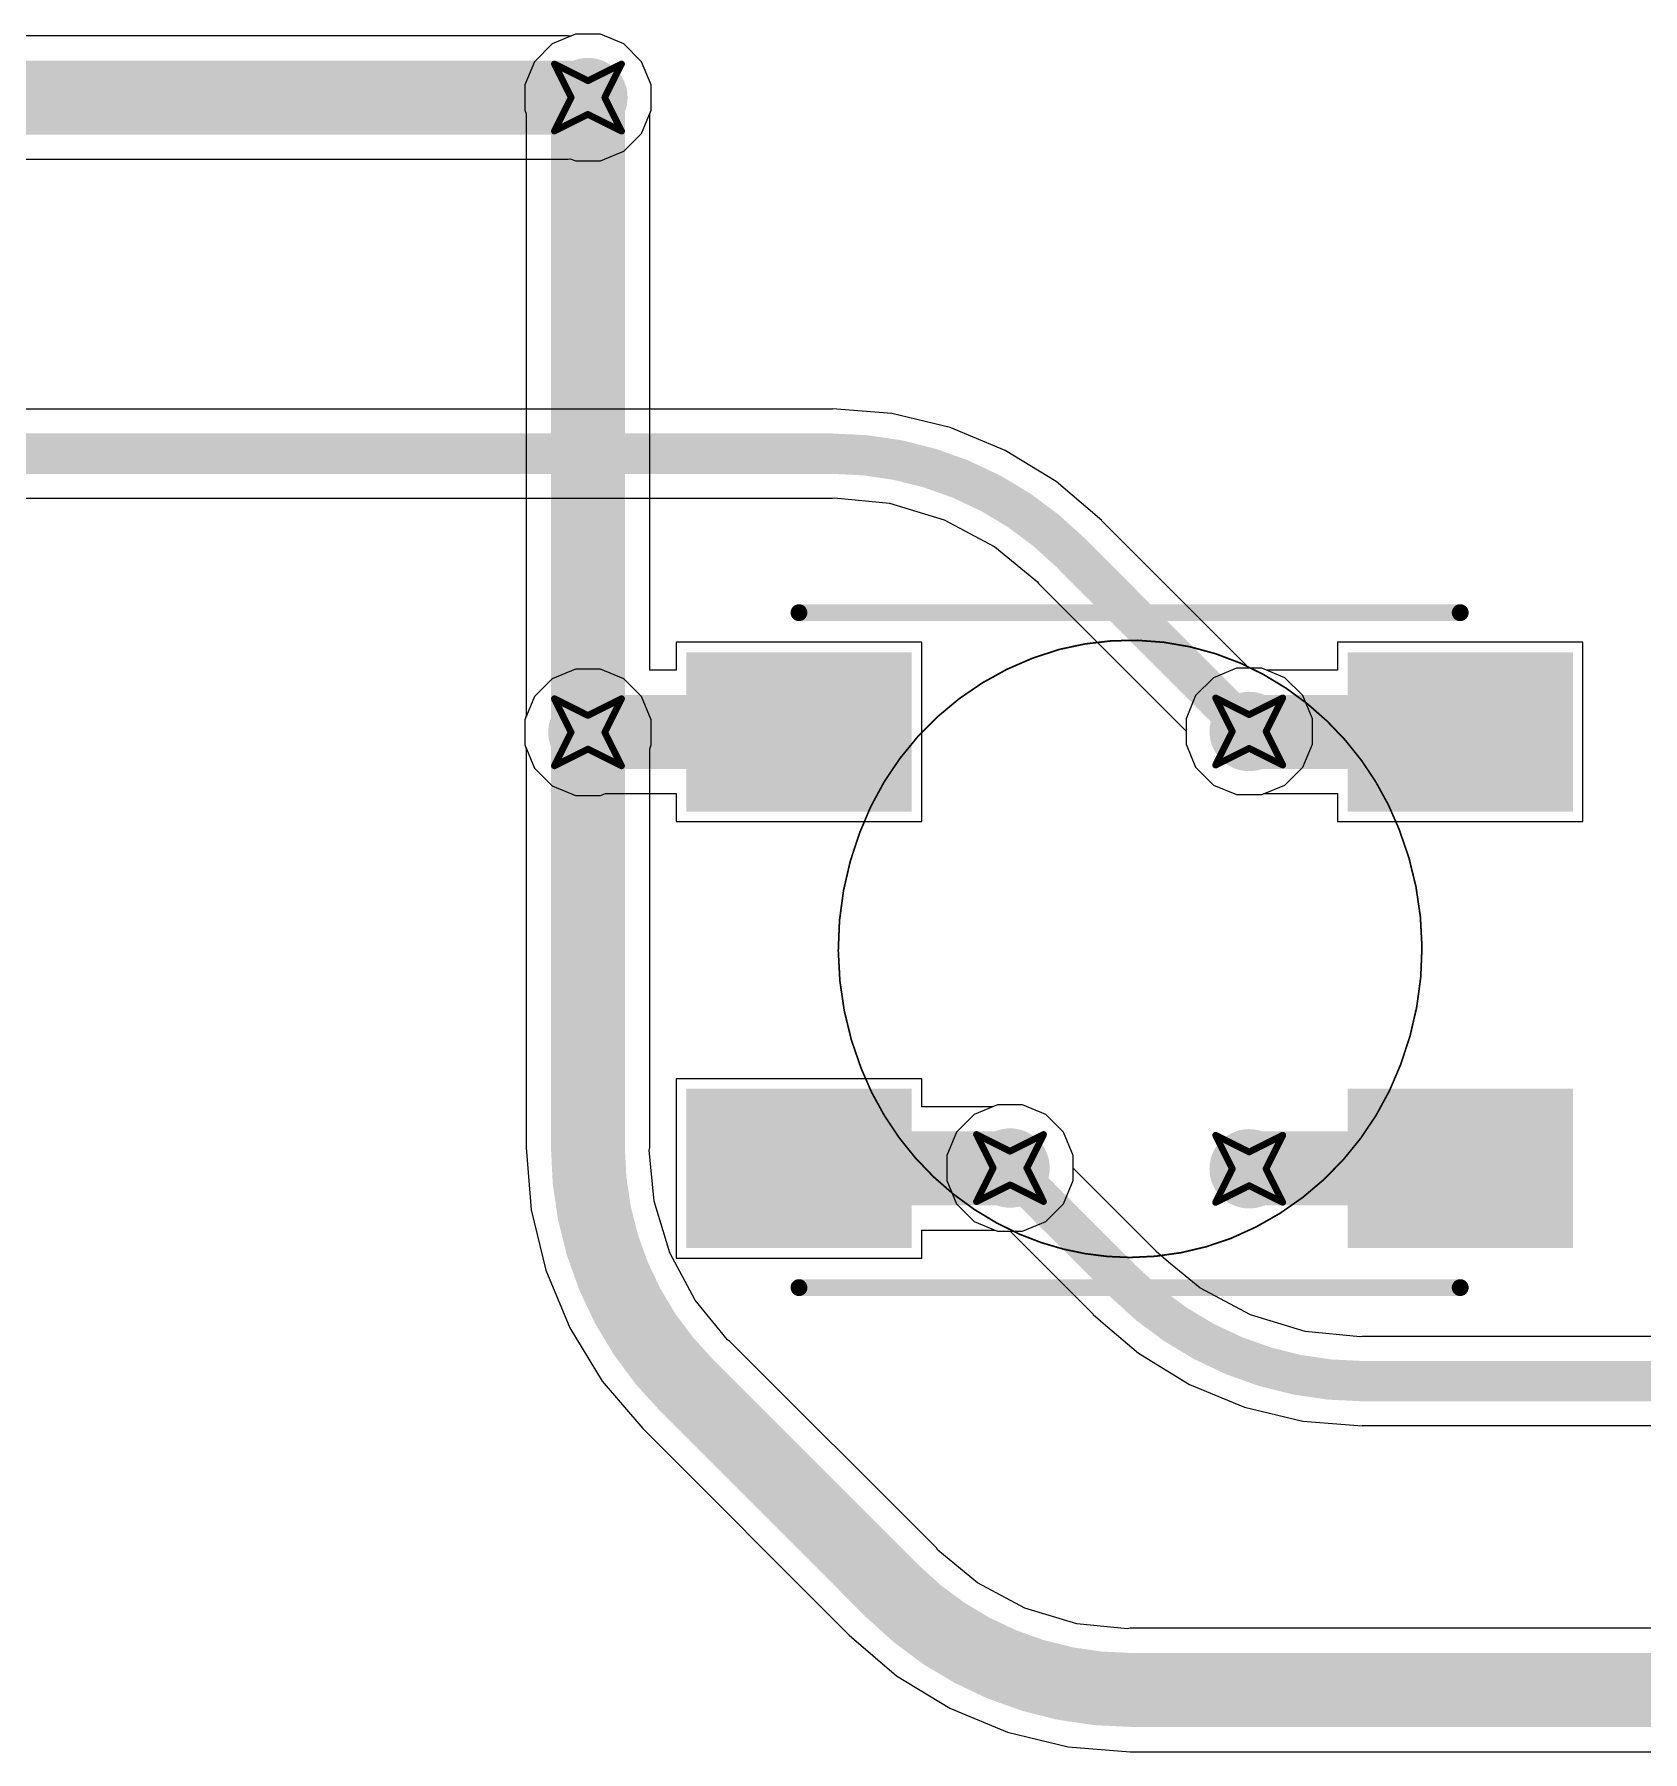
# Model space of a CAD drawing. Header units: inches. Extents: x -11 to 1110, y -7 to 455.
# Drawn here: x 530.07 to 542.24, y 270.07 to 283.05 of the extents above; entities that cross this region are included whole.
import ezdxf

# ---------------------------------------------------------------- set-up
doc = ezdxf.new("R2010")
doc.units = ezdxf.units.IN
for name, color, linetype in [('Bottom Layer', 5, 'Continuous'), ('Drill Drawing', 1, 'Continuous'), ('Mechanical 7', 56, 'Continuous'), ('Top Layer', 1, 'Continuous'), ('Top Overlay', 2, 'Continuous'), ('Top Paste', 8, 'Continuous'), ('Top Solder', 216, 'Continuous'), ('Via Holes', 16, 'Continuous')]:
    doc.layers.add(name, color=color, linetype=linetype)

msp = doc.modelspace()

# ---------------------------------------------------------------- hatches: boundary and pattern name
at = {"layer": 'Bottom Layer'}
h = msp.add_hatch(color=5, dxfattribs=at)
edge = h.paths.add_edge_path()
edge.add_arc((534.26, 282.575), 0.3, 0, 360)
h = msp.add_hatch(color=5, dxfattribs=at)
edge = h.paths.add_edge_path()
edge.add_arc((534.26, 277.777), 0.3, 0, 360)
h = msp.add_hatch(color=5, dxfattribs=at)
edge = h.paths.add_edge_path()
edge.add_arc((539.26, 277.783), 0.3, 0, 360)
h = msp.add_hatch(color=5, dxfattribs=at)
edge = h.paths.add_edge_path()
edge.add_arc((537.452, 274.483), 0.3, 0, 360)
h = msp.add_hatch(color=5, dxfattribs=at)
edge = h.paths.add_edge_path()
edge.add_arc((539.26, 274.477), 0.3, 0, 360)
at = {"layer": 'Top Layer'}
h = msp.add_hatch(color=1, dxfattribs=at)
edge = h.paths.add_edge_path()
edge.add_arc((534.26, 282.575), 0.3, 0, 360)
for points in [[(535.106, 278.28), (536.606, 278.28), (536.606, 277.28), (535.106, 277.28)], [(541.606, 277.28), (540.106, 277.28), (540.106, 278.28), (541.606, 278.28)], [(535.106, 274.98), (536.606, 274.98), (536.606, 273.98), (535.106, 273.98)], [(540.106, 274.98), (541.606, 274.98), (541.606, 273.98), (540.106, 273.98)]]:
    msp.add_hatch(color=1, dxfattribs=at).paths.add_polyline_path(points)
h = msp.add_hatch(color=1, dxfattribs=at)
edge = h.paths.add_edge_path()
edge.add_arc((534.26, 277.777), 0.3, 0, 360)
h = msp.add_hatch(color=1, dxfattribs=at)
edge = h.paths.add_edge_path()
edge.add_arc((539.26, 277.783), 0.3, 0, 360)
h = msp.add_hatch(color=1, dxfattribs=at)
edge = h.paths.add_edge_path()
edge.add_arc((537.452, 274.483), 0.3, 0, 360)
h = msp.add_hatch(color=1, dxfattribs=at)
edge = h.paths.add_edge_path()
edge.add_arc((539.26, 274.477), 0.3, 0, 360)
at = {"layer": 'Top Paste'}
for points in [[(535.106, 278.28), (536.606, 278.28), (536.606, 277.28), (535.106, 277.28)], [(541.606, 277.28), (540.106, 277.28), (540.106, 278.28), (541.606, 278.28)], [(535.106, 274.98), (536.606, 274.98), (536.606, 273.98), (535.106, 273.98)], [(540.106, 274.98), (541.606, 274.98), (541.606, 273.98), (540.106, 273.98)]]:
    msp.add_hatch(color=8, dxfattribs=at).paths.add_polyline_path(points)
at = {"layer": 'Top Solder'}
for points in [[(535.004, 278.382), (536.708, 278.382), (536.708, 277.178), (535.004, 277.178)], [(541.708, 277.178), (540.004, 277.178), (540.004, 278.382), (541.708, 278.382)], [(535.004, 275.082), (536.708, 275.082), (536.708, 273.878), (535.004, 273.878)], [(540.004, 275.082), (541.708, 275.082), (541.708, 273.878), (540.004, 273.878)]]:
    msp.add_hatch(color=216, dxfattribs=at).paths.add_polyline_path(points)
at = {"layer": 'Via Holes'}
h = msp.add_hatch(color=7, dxfattribs=at)
edge = h.paths.add_edge_path()
edge.add_arc((534.26, 282.575), 0.15, 0, 360)
h = msp.add_hatch(color=7, dxfattribs=at)
edge = h.paths.add_edge_path()
edge.add_arc((534.26, 277.777), 0.15, 0, 360)
h = msp.add_hatch(color=7, dxfattribs=at)
edge = h.paths.add_edge_path()
edge.add_arc((539.26, 277.783), 0.15, 0, 360)
h = msp.add_hatch(color=7, dxfattribs=at)
edge = h.paths.add_edge_path()
edge.add_arc((537.452, 274.483), 0.15, 0, 360)
h = msp.add_hatch(color=7, dxfattribs=at)
edge = h.paths.add_edge_path()
edge.add_arc((539.26, 274.477), 0.15, 0, 360)

# ---------------------------------------------------------------- linework, layer by layer
at = {"layer": 'Bottom Layer'}
for p, q in [((534.111, 283.041), (520.938, 283.041)), ((534.129, 283.038), (534.111, 283.041)), ((534.165, 283.053), (534.129, 283.038)), ((534.355, 283.053), (534.165, 283.053)), ((534.531, 282.98), (534.355, 283.053)), ((534.665, 282.846), (534.531, 282.98)), ((534.738, 282.67), (534.665, 282.846)), ((534.738, 282.48), (534.738, 282.67)), ((534.665, 282.304), (534.738, 282.48)), ((534.531, 282.17), (534.665, 282.304)), ((520.938, 282.109), (534.111, 282.109)), ((534.111, 282.109), (534.129, 282.112)), ((534.129, 282.112), (534.165, 282.097)), ((534.165, 282.097), (534.355, 282.097)), ((534.355, 282.097), (534.531, 282.17)), ((536.109, 280.219), (523.529, 280.219)), ((536.559, 280.186), (536.109, 280.222)), ((536.109, 280.222), (536.109, 280.219)), ((536.999, 280.081), (536.559, 280.186)), ((537.416, 279.908), (536.999, 280.081)), ((537.801, 279.672), (537.416, 279.908)), ((538.145, 279.378), (537.801, 279.672)), ((523.529, 279.546), (536.109, 279.546)), ((536.109, 279.546), (536.124, 279.549)), ((536.124, 279.549), (536.54, 279.508)), ((536.54, 279.508), (536.954, 279.382)), ((536.954, 279.382), (537.336, 279.178)), ((538.143, 279.377), (538.145, 279.378)), ((539.259, 278.261), (538.143, 279.377)), ((537.336, 279.178), (537.659, 278.913)), ((537.659, 278.913), (537.667, 278.901)), ((537.667, 278.901), (538.783, 277.785)), ((534.165, 278.254), (533.99, 278.182)), ((534.355, 278.254), (534.165, 278.254)), ((534.531, 278.182), (534.355, 278.254)), ((539.355, 278.261), (539.259, 278.261)), ((539.531, 278.188), (539.355, 278.261)), ((533.99, 278.182), (533.855, 278.047)), ((534.665, 278.047), (534.531, 278.182)), ((539.665, 278.054), (539.531, 278.188)), ((533.855, 278.047), (533.783, 277.872)), ((534.738, 277.872), (534.665, 278.047)), ((539.738, 277.878), (539.665, 278.054)), ((533.783, 277.872), (533.783, 277.682)), ((534.738, 277.682), (534.738, 277.872)), ((539.738, 277.688), (539.738, 277.878)), ((533.783, 277.682), (533.794, 277.653)), ((534.727, 277.653), (534.738, 277.682)), ((538.783, 277.785), (538.783, 277.688)), ((538.783, 277.688), (538.855, 277.513)), ((539.665, 277.513), (539.738, 277.688)), ((533.794, 277.653), (533.794, 274.639)), ((534.727, 274.639), (534.727, 277.653)), ((538.855, 277.513), (538.99, 277.378)), ((539.531, 277.378), (539.665, 277.513)), ((538.99, 277.378), (539.165, 277.306)), ((539.165, 277.306), (539.355, 277.306)), ((539.355, 277.306), (539.531, 277.378)), ((537.357, 274.961), (537.181, 274.888)), ((537.547, 274.961), (537.357, 274.961)), ((537.722, 274.888), (537.547, 274.961)), ((537.181, 274.888), (537.047, 274.754)), ((537.857, 274.754), (537.722, 274.888)), ((537.047, 274.754), (536.974, 274.578)), ((537.929, 274.578), (537.857, 274.754)), ((533.794, 274.639), (533.794, 274.639)), ((533.794, 274.639), (533.831, 274.168)), ((534.722, 274.618), (534.727, 274.639)), ((534.76, 274.233), (534.722, 274.618)), ((536.974, 274.578), (536.974, 274.388)), ((537.929, 274.482), (537.929, 274.578)), ((538.557, 273.854), (537.929, 274.482)), ((536.974, 274.388), (537.047, 274.213)), ((534.879, 273.843), (534.76, 274.233)), ((537.047, 274.213), (537.181, 274.078)), ((533.831, 274.168), (533.941, 273.71)), ((537.181, 274.078), (537.357, 274.006)), ((537.357, 274.006), (537.453, 274.006)), ((537.453, 274.006), (538.081, 273.378)), ((535.071, 273.483), (534.879, 273.843)), ((538.558, 273.854), (538.557, 273.854)), ((538.557, 273.854), (538.557, 273.854)), ((538.558, 273.853), (538.558, 273.854)), ((538.651, 273.772), (538.558, 273.853)), ((538.558, 273.853), (538.558, 273.853)), ((533.941, 273.71), (534.122, 273.274)), ((538.888, 273.577), (538.651, 273.772)), ((539.27, 273.373), (538.888, 273.577)), ((535.316, 273.184), (535.071, 273.483)), ((534.122, 273.274), (534.368, 272.872)), ((538.081, 273.378), (538.079, 273.376)), ((538.079, 273.376), (538.08, 273.376)), ((538.08, 273.376), (538.174, 273.296)), ((538.174, 273.296), (538.423, 273.083)), ((539.684, 273.247), (539.27, 273.373)), ((535.334, 273.172), (535.316, 273.184)), ((536.895, 271.611), (535.334, 273.172)), ((540.1, 273.206), (539.684, 273.247)), ((540.115, 273.209), (540.1, 273.206)), ((551.349, 273.209), (540.115, 273.209)), ((538.423, 273.083), (538.808, 272.847)), ((534.368, 272.872), (534.674, 272.513)), ((538.808, 272.847), (539.225, 272.674)), ((539.225, 272.674), (539.665, 272.569)), ((534.674, 272.513), (534.675, 272.513)), ((534.675, 272.513), (536.236, 270.952)), ((539.665, 272.569), (540.115, 272.533)), ((540.115, 272.533), (540.115, 272.536)), ((540.115, 272.536), (551.349, 272.536)), ((536.907, 271.593), (536.895, 271.611)), ((537.206, 271.348), (536.907, 271.593)), ((537.565, 271.156), (537.206, 271.348)), ((537.956, 271.037), (537.565, 271.156)), ((536.236, 270.952), (536.236, 270.952)), ((536.236, 270.952), (536.236, 270.952)), ((536.236, 270.952), (536.594, 270.645)), ((538.34, 271), (537.956, 271.037)), ((538.361, 271.004), (538.34, 271)), ((549.606, 271.004), (538.361, 271.004)), ((536.594, 270.645), (536.997, 270.399)), ((536.997, 270.399), (537.432, 270.218)), ((537.432, 270.218), (537.891, 270.108)), ((537.891, 270.108), (538.361, 270.071)), ((538.361, 270.071), (538.361, 270.071)), ((538.361, 270.071), (549.263, 270.071))]:
    msp.add_line(p, q, dxfattribs=at)
for points in [[(520.938, 282.575, 0.559, 0.559, 0), (534.111, 282.575, 0.559, 0.559, 0)], [(523.529, 279.883, 0.305, 0.305, 0), (536.109, 279.883, 0.305, 0.305, 0)], [(536.109, 279.883, 0.305, 0.305, -0.198912), (537.905, 279.139, 0.305, 0.305, 0)], [(537.905, 279.139, 0.305, 0.305, 0), (539.26, 277.783, 0.305, 0.305, 0)], [(534.26, 274.639, 0.559, 0.559, 0), (534.26, 277.777, 0.559, 0.559, 0)], [(535.004, 272.843, 0.559, 0.559, -0.198912), (534.26, 274.639, 0.559, 0.559, 0)], [(537.452, 274.483, 0.305, 0.305, 0), (538.319, 273.616, 0.305, 0.305, 0)], [(538.32, 273.615, 0.305, 0.305, -0.000104), (538.319, 273.616, 0.305, 0.305, 0)], [(540.115, 272.872, 0.305, 0.305, -0.198804), (538.32, 273.615, 0.305, 0.305, 0)], [(535.004, 272.843, 0.559, 0.559, 0), (536.565, 271.282, 0.559, 0.559, 0)], [(540.115, 272.872, 0.305, 0.305, 0), (551.349, 272.872, 0.305, 0.305, 0)], [(538.361, 270.538, 0.559, 0.559, -0.198912), (536.565, 271.282, 0.559, 0.559, 0)], [(538.361, 270.538, 0.559, 0.559, 0), (549.729, 270.538, 0.559, 0.559, 0)]]:
    msp.add_lwpolyline(points, format="xyseb", dxfattribs=at)
for points in [[(533.971, 282.575, 0.279, 0.279, 1), (534.251, 282.575, 0.279, 0.279, 1)], [(536.033, 279.883, 0.152, 0.152, 1), (536.185, 279.883, 0.152, 0.152, 1)], [(536.033, 279.883, 0.152, 0.152, 1), (536.185, 279.883, 0.152, 0.152, 1)], [(537.829, 279.139, 0.152, 0.152, 1), (537.981, 279.139, 0.152, 0.152, 1)], [(537.829, 279.139, 0.152, 0.152, 1), (537.981, 279.139, 0.152, 0.152, 1)], [(534.121, 277.777, 0.279, 0.279, 1), (534.4, 277.777, 0.279, 0.279, 1)], [(539.184, 277.783, 0.152, 0.152, 1), (539.337, 277.783, 0.152, 0.152, 1)], [(534.121, 274.639, 0.279, 0.279, 1), (534.4, 274.639, 0.279, 0.279, 1)], [(534.121, 274.639, 0.279, 0.279, 1), (534.4, 274.639, 0.279, 0.279, 1)], [(537.375, 274.483, 0.152, 0.152, 1), (537.528, 274.483, 0.152, 0.152, 1)], [(538.243, 273.616, 0.152, 0.152, 1), (538.395, 273.616, 0.152, 0.152, 1)], [(538.243, 273.616, 0.152, 0.152, 1), (538.395, 273.616, 0.152, 0.152, 1)], [(538.243, 273.615, 0.152, 0.152, 1), (538.396, 273.615, 0.152, 0.152, 1)], [(538.243, 273.615, 0.152, 0.152, 1), (538.396, 273.615, 0.152, 0.152, 1)], [(534.865, 272.843, 0.279, 0.279, 1), (535.144, 272.843, 0.279, 0.279, 1)], [(534.865, 272.843, 0.279, 0.279, 1), (535.144, 272.843, 0.279, 0.279, 1)], [(540.039, 272.872, 0.152, 0.152, 1), (540.191, 272.872, 0.152, 0.152, 1)], [(540.039, 272.872, 0.152, 0.152, 1), (540.191, 272.872, 0.152, 0.152, 1)], [(536.426, 271.282, 0.279, 0.279, 1), (536.705, 271.282, 0.279, 0.279, 1)], [(536.426, 271.282, 0.279, 0.279, 1), (536.705, 271.282, 0.279, 0.279, 1)], [(538.222, 270.538, 0.279, 0.279, 1), (538.501, 270.538, 0.279, 0.279, 1)], [(538.222, 270.538, 0.279, 0.279, 1), (538.501, 270.538, 0.279, 0.279, 1)]]:
    msp.add_lwpolyline(points, format="xyseb", close=True, dxfattribs=at)
at = {"layer": 'Drill Drawing'}
for points in [[(534.006, 282.829, 0.0508, 0.0508, 0), (534.26, 282.702, 0.0508, 0.0508, 0)], [(534.006, 282.829, 0.0508, 0.0508, 0), (534.133, 282.575, 0.0508, 0.0508, 0)], [(534.26, 282.702, 0.0508, 0.0508, 0), (534.514, 282.829, 0.0508, 0.0508, 0)], [(534.387, 282.575, 0.0508, 0.0508, 0), (534.514, 282.829, 0.0508, 0.0508, 0)], [(534.006, 282.321, 0.0508, 0.0508, 0), (534.133, 282.575, 0.0508, 0.0508, 0)], [(534.387, 282.575, 0.0508, 0.0508, 0), (534.514, 282.321, 0.0508, 0.0508, 0)], [(534.006, 282.321, 0.0508, 0.0508, 0), (534.26, 282.448, 0.0508, 0.0508, 0)], [(534.26, 282.448, 0.0508, 0.0508, 0), (534.514, 282.321, 0.0508, 0.0508, 0)], [(534.006, 278.031, 0.0508, 0.0508, 0), (534.26, 277.904, 0.0508, 0.0508, 0)], [(534.006, 278.031, 0.0508, 0.0508, 0), (534.133, 277.777, 0.0508, 0.0508, 0)], [(534.26, 277.904, 0.0508, 0.0508, 0), (534.514, 278.031, 0.0508, 0.0508, 0)], [(534.387, 277.777, 0.0508, 0.0508, 0), (534.514, 278.031, 0.0508, 0.0508, 0)], [(539.006, 278.037, 0.0508, 0.0508, 0), (539.26, 277.91, 0.0508, 0.0508, 0)], [(539.006, 278.037, 0.0508, 0.0508, 0), (539.133, 277.783, 0.0508, 0.0508, 0)], [(539.26, 277.91, 0.0508, 0.0508, 0), (539.514, 278.037, 0.0508, 0.0508, 0)], [(539.387, 277.783, 0.0508, 0.0508, 0), (539.514, 278.037, 0.0508, 0.0508, 0)], [(539.006, 277.529, 0.0508, 0.0508, 0), (539.133, 277.783, 0.0508, 0.0508, 0)], [(539.387, 277.783, 0.0508, 0.0508, 0), (539.514, 277.529, 0.0508, 0.0508, 0)], [(534.006, 277.523, 0.0508, 0.0508, 0), (534.133, 277.777, 0.0508, 0.0508, 0)], [(534.387, 277.777, 0.0508, 0.0508, 0), (534.514, 277.523, 0.0508, 0.0508, 0)], [(539.006, 277.529, 0.0508, 0.0508, 0), (539.26, 277.656, 0.0508, 0.0508, 0)], [(539.26, 277.656, 0.0508, 0.0508, 0), (539.514, 277.529, 0.0508, 0.0508, 0)], [(534.006, 277.523, 0.0508, 0.0508, 0), (534.26, 277.65, 0.0508, 0.0508, 0)], [(534.26, 277.65, 0.0508, 0.0508, 0), (534.514, 277.523, 0.0508, 0.0508, 0)], [(537.198, 274.737, 0.0508, 0.0508, 0), (537.452, 274.61, 0.0508, 0.0508, 0)], [(537.198, 274.737, 0.0508, 0.0508, 0), (537.325, 274.483, 0.0508, 0.0508, 0)], [(537.452, 274.61, 0.0508, 0.0508, 0), (537.706, 274.737, 0.0508, 0.0508, 0)], [(537.579, 274.483, 0.0508, 0.0508, 0), (537.706, 274.737, 0.0508, 0.0508, 0)], [(539.006, 274.731, 0.0508, 0.0508, 0), (539.26, 274.604, 0.0508, 0.0508, 0)], [(539.006, 274.731, 0.0508, 0.0508, 0), (539.133, 274.477, 0.0508, 0.0508, 0)], [(539.26, 274.604, 0.0508, 0.0508, 0), (539.514, 274.731, 0.0508, 0.0508, 0)], [(539.387, 274.477, 0.0508, 0.0508, 0), (539.514, 274.731, 0.0508, 0.0508, 0)], [(537.198, 274.229, 0.0508, 0.0508, 0), (537.325, 274.483, 0.0508, 0.0508, 0)], [(537.579, 274.483, 0.0508, 0.0508, 0), (537.706, 274.229, 0.0508, 0.0508, 0)], [(539.006, 274.223, 0.0508, 0.0508, 0), (539.133, 274.477, 0.0508, 0.0508, 0)], [(539.387, 274.477, 0.0508, 0.0508, 0), (539.514, 274.223, 0.0508, 0.0508, 0)], [(537.198, 274.229, 0.0508, 0.0508, 0), (537.452, 274.356, 0.0508, 0.0508, 0)], [(537.452, 274.356, 0.0508, 0.0508, 0), (537.706, 274.229, 0.0508, 0.0508, 0)], [(539.006, 274.223, 0.0508, 0.0508, 0), (539.26, 274.35, 0.0508, 0.0508, 0)], [(539.26, 274.35, 0.0508, 0.0508, 0), (539.514, 274.223, 0.0508, 0.0508, 0)]]:
    msp.add_lwpolyline(points, format="xyseb", dxfattribs=at)
for points in [[(533.994, 282.829, 0.0254, 0.0254, 1), (534.019, 282.829, 0.0254, 0.0254, 1)], [(533.994, 282.829, 0.0254, 0.0254, 1), (534.019, 282.829, 0.0254, 0.0254, 1)], [(534.502, 282.829, 0.0254, 0.0254, 1), (534.527, 282.829, 0.0254, 0.0254, 1)], [(534.502, 282.829, 0.0254, 0.0254, 1), (534.527, 282.829, 0.0254, 0.0254, 1)], [(534.248, 282.702, 0.0254, 0.0254, 1), (534.273, 282.702, 0.0254, 0.0254, 1)], [(534.248, 282.702, 0.0254, 0.0254, 1), (534.273, 282.702, 0.0254, 0.0254, 1)], [(534.121, 282.575, 0.0254, 0.0254, 1), (534.146, 282.575, 0.0254, 0.0254, 1)], [(534.121, 282.575, 0.0254, 0.0254, 1), (534.146, 282.575, 0.0254, 0.0254, 1)], [(534.375, 282.575, 0.0254, 0.0254, 1), (534.4, 282.575, 0.0254, 0.0254, 1)], [(534.375, 282.575, 0.0254, 0.0254, 1), (534.4, 282.575, 0.0254, 0.0254, 1)], [(534.248, 282.448, 0.0254, 0.0254, 1), (534.273, 282.448, 0.0254, 0.0254, 1)], [(534.248, 282.448, 0.0254, 0.0254, 1), (534.273, 282.448, 0.0254, 0.0254, 1)], [(533.994, 282.321, 0.0254, 0.0254, 1), (534.019, 282.321, 0.0254, 0.0254, 1)], [(533.994, 282.321, 0.0254, 0.0254, 1), (534.019, 282.321, 0.0254, 0.0254, 1)], [(534.502, 282.321, 0.0254, 0.0254, 1), (534.527, 282.321, 0.0254, 0.0254, 1)], [(534.502, 282.321, 0.0254, 0.0254, 1), (534.527, 282.321, 0.0254, 0.0254, 1)], [(533.994, 278.031, 0.0254, 0.0254, 1), (534.019, 278.031, 0.0254, 0.0254, 1)], [(533.994, 278.031, 0.0254, 0.0254, 1), (534.019, 278.031, 0.0254, 0.0254, 1)], [(534.502, 278.031, 0.0254, 0.0254, 1), (534.527, 278.031, 0.0254, 0.0254, 1)], [(534.502, 278.031, 0.0254, 0.0254, 1), (534.527, 278.031, 0.0254, 0.0254, 1)], [(538.994, 278.037, 0.0254, 0.0254, 1), (539.019, 278.037, 0.0254, 0.0254, 1)], [(538.994, 278.037, 0.0254, 0.0254, 1), (539.019, 278.037, 0.0254, 0.0254, 1)], [(539.502, 278.037, 0.0254, 0.0254, 1), (539.527, 278.037, 0.0254, 0.0254, 1)], [(539.502, 278.037, 0.0254, 0.0254, 1), (539.527, 278.037, 0.0254, 0.0254, 1)], [(534.248, 277.904, 0.0254, 0.0254, 1), (534.273, 277.904, 0.0254, 0.0254, 1)], [(534.248, 277.904, 0.0254, 0.0254, 1), (534.273, 277.904, 0.0254, 0.0254, 1)], [(539.121, 277.783, 0.0254, 0.0254, 1), (539.146, 277.783, 0.0254, 0.0254, 1)], [(539.121, 277.783, 0.0254, 0.0254, 1), (539.146, 277.783, 0.0254, 0.0254, 1)], [(539.248, 277.91, 0.0254, 0.0254, 1), (539.273, 277.91, 0.0254, 0.0254, 1)], [(539.248, 277.91, 0.0254, 0.0254, 1), (539.273, 277.91, 0.0254, 0.0254, 1)], [(539.375, 277.783, 0.0254, 0.0254, 1), (539.4, 277.783, 0.0254, 0.0254, 1)], [(539.375, 277.783, 0.0254, 0.0254, 1), (539.4, 277.783, 0.0254, 0.0254, 1)], [(534.121, 277.777, 0.0254, 0.0254, 1), (534.146, 277.777, 0.0254, 0.0254, 1)], [(534.121, 277.777, 0.0254, 0.0254, 1), (534.146, 277.777, 0.0254, 0.0254, 1)], [(534.375, 277.777, 0.0254, 0.0254, 1), (534.4, 277.777, 0.0254, 0.0254, 1)], [(534.375, 277.777, 0.0254, 0.0254, 1), (534.4, 277.777, 0.0254, 0.0254, 1)], [(539.248, 277.656, 0.0254, 0.0254, 1), (539.273, 277.656, 0.0254, 0.0254, 1)], [(539.248, 277.656, 0.0254, 0.0254, 1), (539.273, 277.656, 0.0254, 0.0254, 1)], [(533.994, 277.523, 0.0254, 0.0254, 1), (534.019, 277.523, 0.0254, 0.0254, 1)], [(533.994, 277.523, 0.0254, 0.0254, 1), (534.019, 277.523, 0.0254, 0.0254, 1)], [(534.248, 277.65, 0.0254, 0.0254, 1), (534.273, 277.65, 0.0254, 0.0254, 1)], [(534.248, 277.65, 0.0254, 0.0254, 1), (534.273, 277.65, 0.0254, 0.0254, 1)], [(534.502, 277.523, 0.0254, 0.0254, 1), (534.527, 277.523, 0.0254, 0.0254, 1)], [(534.502, 277.523, 0.0254, 0.0254, 1), (534.527, 277.523, 0.0254, 0.0254, 1)], [(538.994, 277.529, 0.0254, 0.0254, 1), (539.019, 277.529, 0.0254, 0.0254, 1)], [(538.994, 277.529, 0.0254, 0.0254, 1), (539.019, 277.529, 0.0254, 0.0254, 1)], [(539.502, 277.529, 0.0254, 0.0254, 1), (539.527, 277.529, 0.0254, 0.0254, 1)], [(539.502, 277.529, 0.0254, 0.0254, 1), (539.527, 277.529, 0.0254, 0.0254, 1)], [(537.185, 274.737, 0.0254, 0.0254, 1), (537.21, 274.737, 0.0254, 0.0254, 1)], [(537.185, 274.737, 0.0254, 0.0254, 1), (537.21, 274.737, 0.0254, 0.0254, 1)], [(537.693, 274.737, 0.0254, 0.0254, 1), (537.718, 274.737, 0.0254, 0.0254, 1)], [(537.693, 274.737, 0.0254, 0.0254, 1), (537.718, 274.737, 0.0254, 0.0254, 1)], [(538.994, 274.731, 0.0254, 0.0254, 1), (539.019, 274.731, 0.0254, 0.0254, 1)], [(538.994, 274.731, 0.0254, 0.0254, 1), (539.019, 274.731, 0.0254, 0.0254, 1)], [(539.502, 274.731, 0.0254, 0.0254, 1), (539.527, 274.731, 0.0254, 0.0254, 1)], [(539.502, 274.731, 0.0254, 0.0254, 1), (539.527, 274.731, 0.0254, 0.0254, 1)], [(537.439, 274.61, 0.0254, 0.0254, 1), (537.464, 274.61, 0.0254, 0.0254, 1)], [(537.439, 274.61, 0.0254, 0.0254, 1), (537.464, 274.61, 0.0254, 0.0254, 1)], [(539.248, 274.604, 0.0254, 0.0254, 1), (539.273, 274.604, 0.0254, 0.0254, 1)], [(539.248, 274.604, 0.0254, 0.0254, 1), (539.273, 274.604, 0.0254, 0.0254, 1)], [(537.312, 274.483, 0.0254, 0.0254, 1), (537.337, 274.483, 0.0254, 0.0254, 1)], [(537.312, 274.483, 0.0254, 0.0254, 1), (537.337, 274.483, 0.0254, 0.0254, 1)], [(537.566, 274.483, 0.0254, 0.0254, 1), (537.591, 274.483, 0.0254, 0.0254, 1)], [(537.566, 274.483, 0.0254, 0.0254, 1), (537.591, 274.483, 0.0254, 0.0254, 1)], [(539.121, 274.477, 0.0254, 0.0254, 1), (539.146, 274.477, 0.0254, 0.0254, 1)], [(539.121, 274.477, 0.0254, 0.0254, 1), (539.146, 274.477, 0.0254, 0.0254, 1)], [(539.375, 274.477, 0.0254, 0.0254, 1), (539.4, 274.477, 0.0254, 0.0254, 1)], [(539.375, 274.477, 0.0254, 0.0254, 1), (539.4, 274.477, 0.0254, 0.0254, 1)], [(537.439, 274.356, 0.0254, 0.0254, 1), (537.464, 274.356, 0.0254, 0.0254, 1)], [(537.439, 274.356, 0.0254, 0.0254, 1), (537.464, 274.356, 0.0254, 0.0254, 1)], [(539.248, 274.35, 0.0254, 0.0254, 1), (539.273, 274.35, 0.0254, 0.0254, 1)], [(539.248, 274.35, 0.0254, 0.0254, 1), (539.273, 274.35, 0.0254, 0.0254, 1)], [(537.185, 274.229, 0.0254, 0.0254, 1), (537.21, 274.229, 0.0254, 0.0254, 1)], [(537.185, 274.229, 0.0254, 0.0254, 1), (537.21, 274.229, 0.0254, 0.0254, 1)], [(537.693, 274.229, 0.0254, 0.0254, 1), (537.718, 274.229, 0.0254, 0.0254, 1)], [(537.693, 274.229, 0.0254, 0.0254, 1), (537.718, 274.229, 0.0254, 0.0254, 1)], [(538.994, 274.223, 0.0254, 0.0254, 1), (539.019, 274.223, 0.0254, 0.0254, 1)], [(538.994, 274.223, 0.0254, 0.0254, 1), (539.019, 274.223, 0.0254, 0.0254, 1)], [(539.502, 274.223, 0.0254, 0.0254, 1), (539.527, 274.223, 0.0254, 0.0254, 1)], [(539.502, 274.223, 0.0254, 0.0254, 1), (539.527, 274.223, 0.0254, 0.0254, 1)]]:
    msp.add_lwpolyline(points, format="xyseb", close=True, dxfattribs=at)
at = {"layer": 'Mechanical 7'}
for points in [[(537.824, 278.403, 0.0127, 0.0127, -0.168524), (539.193, 278.3, 0.0127, 0.0127, 0)], [(536.316, 277.02, 0.0127, 0.0127, -0.241618), (537.824, 278.403, 0.0127, 0.0127, 0)], [(539.193, 278.3, 0.0127, 0.0127, -0.199281), (540.393, 277.046, 0.0127, 0.0127, 0)], [(540.393, 277.046, 0.0127, 0.0127, -0.188644), (540.404, 275.261, 0.0127, 0.0127, 0)], [(536.327, 275.234, 0.0127, 0.0127, -0.188514), (536.316, 277.02, 0.0127, 0.0127, 0)], [(537.528, 273.981, 0.0127, 0.0127, -0.199829), (536.327, 275.234, 0.0127, 0.0127, 0)], [(540.404, 275.261, 0.0127, 0.0127, -0.211707), (539.119, 273.95, 0.0127, 0.0127, 0)], [(538.36, 273.807, 0.0127, 0.0127, -0.101845), (537.528, 273.981, 0.0127, 0.0127, 0)], [(539.119, 273.95, 0.0127, 0.0127, -0.092939), (538.36, 273.807, 0.0127, 0.0127, 0)]]:
    msp.add_lwpolyline(points, format="xyseb", dxfattribs=at)
for points in [[(537.821, 278.403, 0.00635, 0.00635, 1), (537.828, 278.403, 0.00635, 0.00635, 1)], [(537.821, 278.403, 0.00635, 0.00635, 1), (537.828, 278.403, 0.00635, 0.00635, 1)], [(539.19, 278.3, 0.00635, 0.00635, 1), (539.196, 278.3, 0.00635, 0.00635, 1)], [(539.19, 278.3, 0.00635, 0.00635, 1), (539.196, 278.3, 0.00635, 0.00635, 1)], [(540.39, 277.046, 0.00635, 0.00635, 1), (540.396, 277.046, 0.00635, 0.00635, 1)], [(540.39, 277.046, 0.00635, 0.00635, 1), (540.396, 277.046, 0.00635, 0.00635, 1)], [(536.313, 277.02, 0.00635, 0.00635, 1), (536.32, 277.02, 0.00635, 0.00635, 1)], [(536.313, 277.02, 0.00635, 0.00635, 1), (536.32, 277.02, 0.00635, 0.00635, 1)], [(536.324, 275.234, 0.00635, 0.00635, 1), (536.33, 275.234, 0.00635, 0.00635, 1)], [(536.324, 275.234, 0.00635, 0.00635, 1), (536.33, 275.234, 0.00635, 0.00635, 1)], [(540.401, 275.261, 0.00635, 0.00635, 1), (540.408, 275.261, 0.00635, 0.00635, 1)], [(540.401, 275.261, 0.00635, 0.00635, 1), (540.408, 275.261, 0.00635, 0.00635, 1)], [(537.525, 273.981, 0.00635, 0.00635, 1), (537.531, 273.981, 0.00635, 0.00635, 1)], [(537.525, 273.981, 0.00635, 0.00635, 1), (537.531, 273.981, 0.00635, 0.00635, 1)], [(539.116, 273.95, 0.00635, 0.00635, 1), (539.123, 273.95, 0.00635, 0.00635, 1)], [(539.116, 273.95, 0.00635, 0.00635, 1), (539.123, 273.95, 0.00635, 0.00635, 1)], [(538.357, 273.807, 0.00635, 0.00635, 1), (538.364, 273.807, 0.00635, 0.00635, 1)], [(538.357, 273.807, 0.00635, 0.00635, 1), (538.364, 273.807, 0.00635, 0.00635, 1)]]:
    msp.add_lwpolyline(points, format="xyseb", close=True, dxfattribs=at)
at = {"layer": 'Top Layer'}
for p, q in [((534.165, 283.053), (533.99, 282.98)), ((534.355, 283.053), (534.165, 283.053)), ((534.531, 282.98), (534.355, 283.053)), ((533.99, 282.98), (533.855, 282.846)), ((534.665, 282.846), (534.531, 282.98)), ((533.855, 282.846), (533.783, 282.67)), ((534.738, 282.67), (534.665, 282.846)), ((533.783, 282.67), (533.783, 282.48)), ((534.738, 282.48), (534.738, 282.67)), ((533.783, 282.48), (533.794, 282.452)), ((533.794, 282.452), (533.794, 277.9)), ((534.727, 282.452), (534.738, 282.48)), ((534.727, 278.246), (534.727, 282.452)), ((536.784, 278.458), (534.928, 278.458)), ((534.928, 278.458), (534.928, 278.246)), ((536.784, 277.102), (536.784, 278.458)), ((541.784, 278.458), (539.928, 278.458)), ((539.928, 278.458), (539.928, 278.246)), ((541.784, 277.102), (541.784, 278.458)), ((534.928, 278.246), (534.727, 278.246)), ((539.165, 278.261), (538.99, 278.188)), ((539.355, 278.261), (539.165, 278.261)), ((539.392, 278.246), (539.355, 278.261)), ((539.928, 278.246), (539.392, 278.246)), ((538.99, 278.188), (538.855, 278.054)), ((538.855, 278.054), (538.783, 277.878)), ((533.794, 277.9), (533.783, 277.872)), ((533.783, 277.872), (533.783, 277.682)), ((538.783, 277.878), (538.783, 277.688)), ((533.783, 277.682), (533.855, 277.506)), ((538.783, 277.688), (538.855, 277.513)), ((533.855, 277.506), (533.99, 277.372)), ((538.855, 277.513), (538.99, 277.378)), ((533.99, 277.372), (534.165, 277.299)), ((534.165, 277.299), (534.355, 277.299)), ((534.355, 277.299), (534.392, 277.314)), ((534.392, 277.314), (534.928, 277.314)), ((534.928, 277.314), (534.928, 277.102)), ((538.99, 277.378), (539.165, 277.306)), ((539.165, 277.306), (539.355, 277.306)), ((539.355, 277.306), (539.375, 277.314)), ((539.375, 277.314), (539.928, 277.314)), ((539.928, 277.314), (539.928, 277.102)), ((534.928, 277.102), (536.784, 277.102)), ((539.928, 277.102), (541.784, 277.102)), ((536.784, 275.158), (534.928, 275.158)), ((534.928, 275.158), (534.928, 273.802)), ((536.784, 274.946), (536.784, 275.158)), ((537.357, 274.961), (537.32, 274.946)), ((537.547, 274.961), (537.357, 274.961)), ((537.722, 274.888), (537.547, 274.961)), ((537.32, 274.946), (536.784, 274.946)), ((537.857, 274.754), (537.722, 274.888)), ((537.929, 274.578), (537.857, 274.754)), ((537.929, 274.388), (537.929, 274.578)), ((537.857, 274.213), (537.929, 274.388)), ((537.722, 274.078), (537.857, 274.213)), ((537.547, 274.006), (537.722, 274.078)), ((536.784, 273.802), (536.784, 274.014)), ((536.784, 274.014), (537.337, 274.014)), ((537.337, 274.014), (537.357, 274.006)), ((537.357, 274.006), (537.547, 274.006)), ((534.928, 273.802), (536.784, 273.802))]:
    msp.add_line(p, q, dxfattribs=at)
for points in [[(534.26, 277.78, 0.559, 0.559, 0), (534.26, 282.575, 0.559, 0.559, 0)], [(534.26, 277.78, 0.559, 0.559, 0), (535.856, 277.78, 0.559, 0.559, 0)], [(534.26, 277.777, 0.559, 0.559, 0), (534.26, 277.78, 0.559, 0.559, 0)], [(539.26, 277.78, 0.559, 0.559, 0), (540.856, 277.78, 0.559, 0.559, 0)], [(535.856, 274.48, 0.559, 0.559, 0), (537.452, 274.48, 0.559, 0.559, 0)], [(539.26, 274.48, 0.559, 0.559, 0), (540.856, 274.48, 0.559, 0.559, 0)]]:
    msp.add_lwpolyline(points, format="xyseb", dxfattribs=at)
for points in [[(534.121, 282.575, 0.279, 0.279, 1), (534.4, 282.575, 0.279, 0.279, 1)], [(534.121, 277.78, 0.279, 0.279, 1), (534.4, 277.78, 0.279, 0.279, 1)], [(534.121, 277.78, 0.279, 0.279, 1), (534.4, 277.78, 0.279, 0.279, 1)], [(534.121, 277.78, 0.279, 0.279, 1), (534.4, 277.78, 0.279, 0.279, 1)], [(534.121, 277.777, 0.279, 0.279, 1), (534.4, 277.777, 0.279, 0.279, 1)], [(535.716, 277.78, 0.279, 0.279, 1), (535.996, 277.78, 0.279, 0.279, 1)], [(539.121, 277.78, 0.279, 0.279, 1), (539.4, 277.78, 0.279, 0.279, 1)], [(540.716, 277.78, 0.279, 0.279, 1), (540.996, 277.78, 0.279, 0.279, 1)], [(535.716, 274.48, 0.279, 0.279, 1), (535.996, 274.48, 0.279, 0.279, 1)], [(537.312, 274.48, 0.279, 0.279, 1), (537.591, 274.48, 0.279, 0.279, 1)], [(539.121, 274.48, 0.279, 0.279, 1), (539.4, 274.48, 0.279, 0.279, 1)], [(540.716, 274.48, 0.279, 0.279, 1), (540.996, 274.48, 0.279, 0.279, 1)]]:
    msp.add_lwpolyline(points, format="xyseb", close=True, dxfattribs=at)
at = {"layer": 'Top Overlay'}
for points in [[(535.856, 278.681, 0.127, 0.127, 0), (540.856, 278.681, 0.127, 0.127, 0)], [(534.8, 277.933, 0.254, 0.254, 0), (534.927, 277.806, 0.254, 0.254, 0)], [(534.8, 277.679, 0.254, 0.254, 0), (534.8, 277.933, 0.254, 0.254, 0)], [(534.8, 277.679, 0.254, 0.254, 0), (534.927, 277.806, 0.254, 0.254, 0)], [(535.856, 273.579, 0.127, 0.127, 0), (540.856, 273.579, 0.127, 0.127, 0)]]:
    msp.add_lwpolyline(points, format="xyseb", dxfattribs=at)
for points in [[(535.824, 278.681, 0.0635, 0.0635, 1), (535.888, 278.681, 0.0635, 0.0635, 1)], [(540.824, 278.681, 0.0635, 0.0635, 1), (540.888, 278.681, 0.0635, 0.0635, 1)], [(534.736, 277.933, 0.127, 0.127, 1), (534.863, 277.933, 0.127, 0.127, 1)], [(534.736, 277.933, 0.127, 0.127, 1), (534.863, 277.933, 0.127, 0.127, 1)], [(534.863, 277.806, 0.127, 0.127, 1), (534.99, 277.806, 0.127, 0.127, 1)], [(534.863, 277.806, 0.127, 0.127, 1), (534.99, 277.806, 0.127, 0.127, 1)], [(534.736, 277.679, 0.127, 0.127, 1), (534.863, 277.679, 0.127, 0.127, 1)], [(534.736, 277.679, 0.127, 0.127, 1), (534.863, 277.679, 0.127, 0.127, 1)], [(535.824, 273.579, 0.0635, 0.0635, 1), (535.888, 273.579, 0.0635, 0.0635, 1)], [(540.824, 273.579, 0.0635, 0.0635, 1), (540.888, 273.579, 0.0635, 0.0635, 1)]]:
    msp.add_lwpolyline(points, format="xyseb", close=True, dxfattribs=at)

doc.saveas('drawing.dxf')
